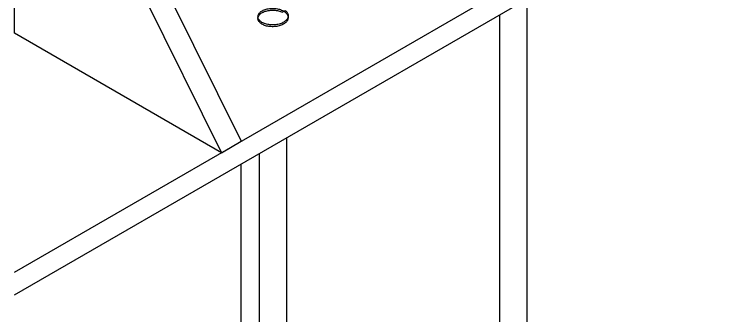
# Model space of a CAD drawing. Header units: millimetres. Extents: x 0 to 594, y 0 to 420.
# Drawn here: x 485.44 to 501.94, y 106.19 to 113.05 of the extents above; entities that cross this region are included whole.
import ezdxf

# ---------------------------------------------------------------- set-up
doc = ezdxf.new("R2010")
doc.units = ezdxf.units.MM

msp = doc.modelspace()

# ---------------------------------------------------------------- linework, layer by layer
at = {"color": 7, "linetype": 'Continuous', "lineweight": 25}
for p, q in [((485.89254, 119.68545), (490.60658, 110.15958)), ((485.44376, 119.42638), (490.1578, 109.90051)), ((485.44376, 112.62187), (485.44376, 119.42638)), ((485.44376, 107.17915), (501.94292, 116.70391)), ((485.44376, 106.66092), (501.94292, 116.18568)), ((497.12954, 96.86639), (497.12954, 113.40697)), ((496.49487, 113.04059), (496.49487, 96.86639)), ((490.1578, 109.90051), (485.44376, 112.62187)), ((491.65365, 93.70523), (491.65365, 110.24581)), ((490.1578, 109.90051), (490.60658, 110.15958)), ((491.01898, 109.87943), (491.01898, 93.70523)), ((490.60232, 109.63889), (490.60232, 100.26809))]:
    msp.add_line(p, q, dxfattribs=at)
msp.add_open_spline([(491.54903, 113.10276), (491.57424, 113.12524), (491.6174, 113.16372), (491.6732, 113.07622), (491.68578, 113.01867), (491.66733, 112.95406), (491.62544, 112.90727), (491.56876, 112.86793), (491.49768, 112.83615), (491.39594, 112.81415), (491.28905, 112.81115), (491.18697, 112.82683), (491.09817, 112.85925), (491.03182, 112.90578), (490.99423, 112.96149), (490.98803, 113.02102), (491.01478, 113.07901), (491.07162, 113.1292), (491.15262, 113.16731), (491.25131, 113.18935), (491.35798, 113.19277), (491.462, 113.17784), (491.5548, 113.14525), (491.62742, 113.09736), (491.67219, 113.03955), (491.68606, 112.97668), (491.66725, 112.91355), (491.62545, 112.86641), (491.56876, 112.82712), (491.49768, 112.79531), (491.39594, 112.77333), (491.28905, 112.77033), (491.18697, 112.786), (491.09817, 112.81842), (491.03182, 112.86495), (490.99423, 112.92066), (490.98803, 112.9802), (491.01479, 113.03819), (491.07161, 113.08837), (491.15265, 113.1265), (491.2512, 113.14846), (491.3584, 113.15219), (491.46049, 113.13614), (491.52934, 113.11669), (491.5548, 113.09954), (491.55675, 113.09823)], degree=3, knots=[0, 0, 0, 0, 0.03359276, 0.05749808, 0.08123195, 0.10584565, 0.13019239, 0.1414873, 0.16530504, 0.1899378, 0.21422565, 0.23771517, 0.26214588, 0.28671816, 0.31034239, 0.33437867, 0.35903626, 0.3831485, 0.4067197, 0.43125932, 0.455736, 0.47924729, 0.5034714, 0.52811795, 0.55202327, 0.57575714, 0.60037083, 0.62471757, 0.63601248, 0.65983023, 0.68446299, 0.70875084, 0.73224036, 0.75667107, 0.78124335, 0.80486758, 0.82890386, 0.85356145, 0.87767369, 0.90124488, 0.92578451, 0.95026118, 0.97377248, 0.99799659, 1, 1, 1, 1], dxfattribs=at)

doc.saveas('drawing.dxf')
